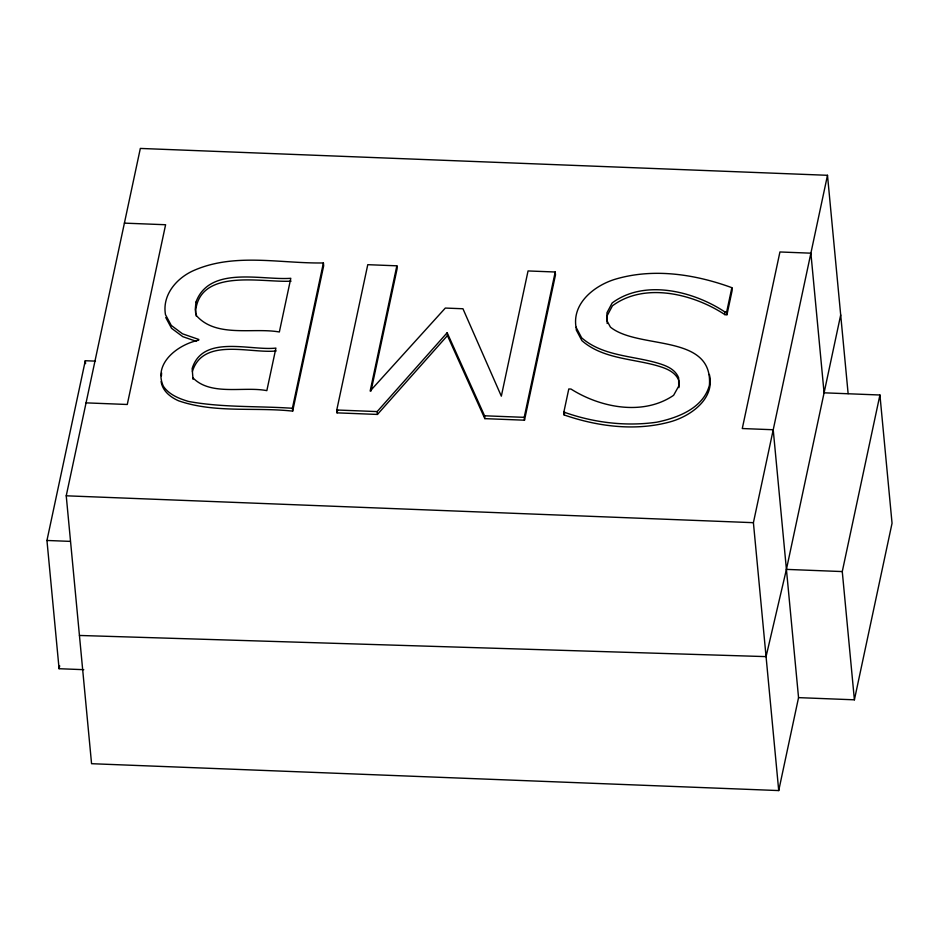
<?xml version="1.0" encoding="UTF-8"?>
<svg xmlns="http://www.w3.org/2000/svg" width="939" height="939" viewBox="0 0 939 939"><rect width="100%" height="100%" fill="white"/><g stroke="black" fill="none" stroke-linecap="round" stroke-linejoin="round"><path stroke-width="1.41" d="M576.288 327.195L576.276 330L581.898 340.646C602.028 358.264 630.456 358.545 655.176 365.165C664.354 367.748 675.024 370.94 678.909 380.635L678.956 387.631M607.181 323.509L607.24 315.563L612.439 305.809C644.847 281.712 693.792 294.06 724.908 314.647L726.962 314.729L732.127 290.527L731.857 287.674C694.93 274.176 653.227 267.791 614.928 279.317C594.41 285.656 572.062 303.18 576.006 327.148L581.628 337.794C601.77 355.423 630.186 355.693 654.906 362.313C664.084 364.895 674.754 368.088 678.639 377.783L678.697 386.175L673.603 395.319C643.192 416.071 600.526 407.772 570.994 389.051L568.788 388.969L563.858 412.092L564.128 414.944C597.908 426.623 635.574 431.435 670.446 421.775C690.881 416.024 715.354 398.617 709.379 374.45M161.426 375.811L161.59 372.924M195.5 312.511C198.704 267.275 262.38 282.897 291.067 281.148M83.771 669.683L59.075 668.709L46.95 540.465L85.285 360.729L95.461 361.128M798.549 697.63L854.396 699.813L892.05 523.246L879.925 395.002L824.078 392.819L810.885 253.178L779.933 251.969L742.279 428.536L773.22 429.745L798.549 697.63L778.724 790.568L91.564 763.7L66.235 495.804L140.334 148.432L827.494 175.3L848.128 393.641M59.075 668.709L59.685 665.857M292.405 408.277L323.403 262.943C281.066 263.695 235.83 252.708 195.289 269.845C177.53 277.028 161.919 294.318 165.475 314.647L171.285 325.446L182.53 333.815L198.81 339.46L198.634 340.247C178.469 344.226 152.846 363.264 163.351 386.246C169.126 394.744 179.02 398.594 188.493 401.446C222.672 407.726 257.838 405.918 292.405 408.277L292.675 411.118C254.927 406.998 214.902 413.43 178.457 400.753C170.276 397.091 162.506 390.953 161.109 381.563M292.675 411.118L323.673 265.796L323.403 262.943M377.443 414.439L377.173 411.587L447.164 332.735L447.434 335.587L377.443 414.439L337.042 412.855L336.772 410.003L367.771 264.681L396.857 265.819L397.127 268.66L371.022 391.047M337.042 412.855L337.653 410.003M396.857 265.819L370.154 391.035L445.321 308.062L462.95 308.755L501.332 396.164L528.047 270.948L555.219 272.005L555.489 274.857L524.49 420.191L484.829 418.641L447.434 335.587M524.49 420.191L524.22 417.339L555.219 272.005M564.128 414.944L564.703 412.221M726.962 314.729L726.692 311.877L731.857 287.674M778.724 790.568L753.407 522.683L827.494 175.3M79.439 635.457L766.06 656.619L786.424 569.386L840.698 314.952M854.396 699.813L842.271 571.569L879.925 395.002M192.425 371.375C203.094 336.925 250.76 353.839 276.183 350.94M124.394 223.13L165.604 224.738L127.27 404.486L86.059 402.866M563.858 412.092C593.448 422.667 625.714 426.658 656.877 422.174C677.899 417.82 703.217 408.23 709.403 385.307C713.347 333.11 638.508 349.871 610.42 327.112L606.911 320.657L606.981 312.71L612.169 302.957C644.577 278.86 693.534 291.207 724.638 311.795L726.692 311.877M336.772 410.003L377.173 411.587M447.164 332.735L484.559 415.789L524.22 417.339M66.235 495.804L753.407 522.683M46.95 540.465L70.202 541.38M786.424 569.386L842.271 571.569M196.357 341.373L182.8 336.667L171.544 328.298L165.745 317.499M192.859 377.76C210.735 396.305 243.87 386.14 266.84 390.636L275.913 348.087C250.49 350.986 202.824 334.073 192.155 368.534L193.023 379.286M195.782 313.743L196.321 316.197M724.638 311.795L724.908 314.647M484.559 415.789L484.829 418.641M85.285 360.729L85.566 363.639M195.946 302.147L195.242 309.659L196.591 315.809C216.51 338.122 253.201 327.324 279.353 331.983L290.797 278.296C261.723 280.468 209.409 265.268 195.946 302.147"/></g></svg>
